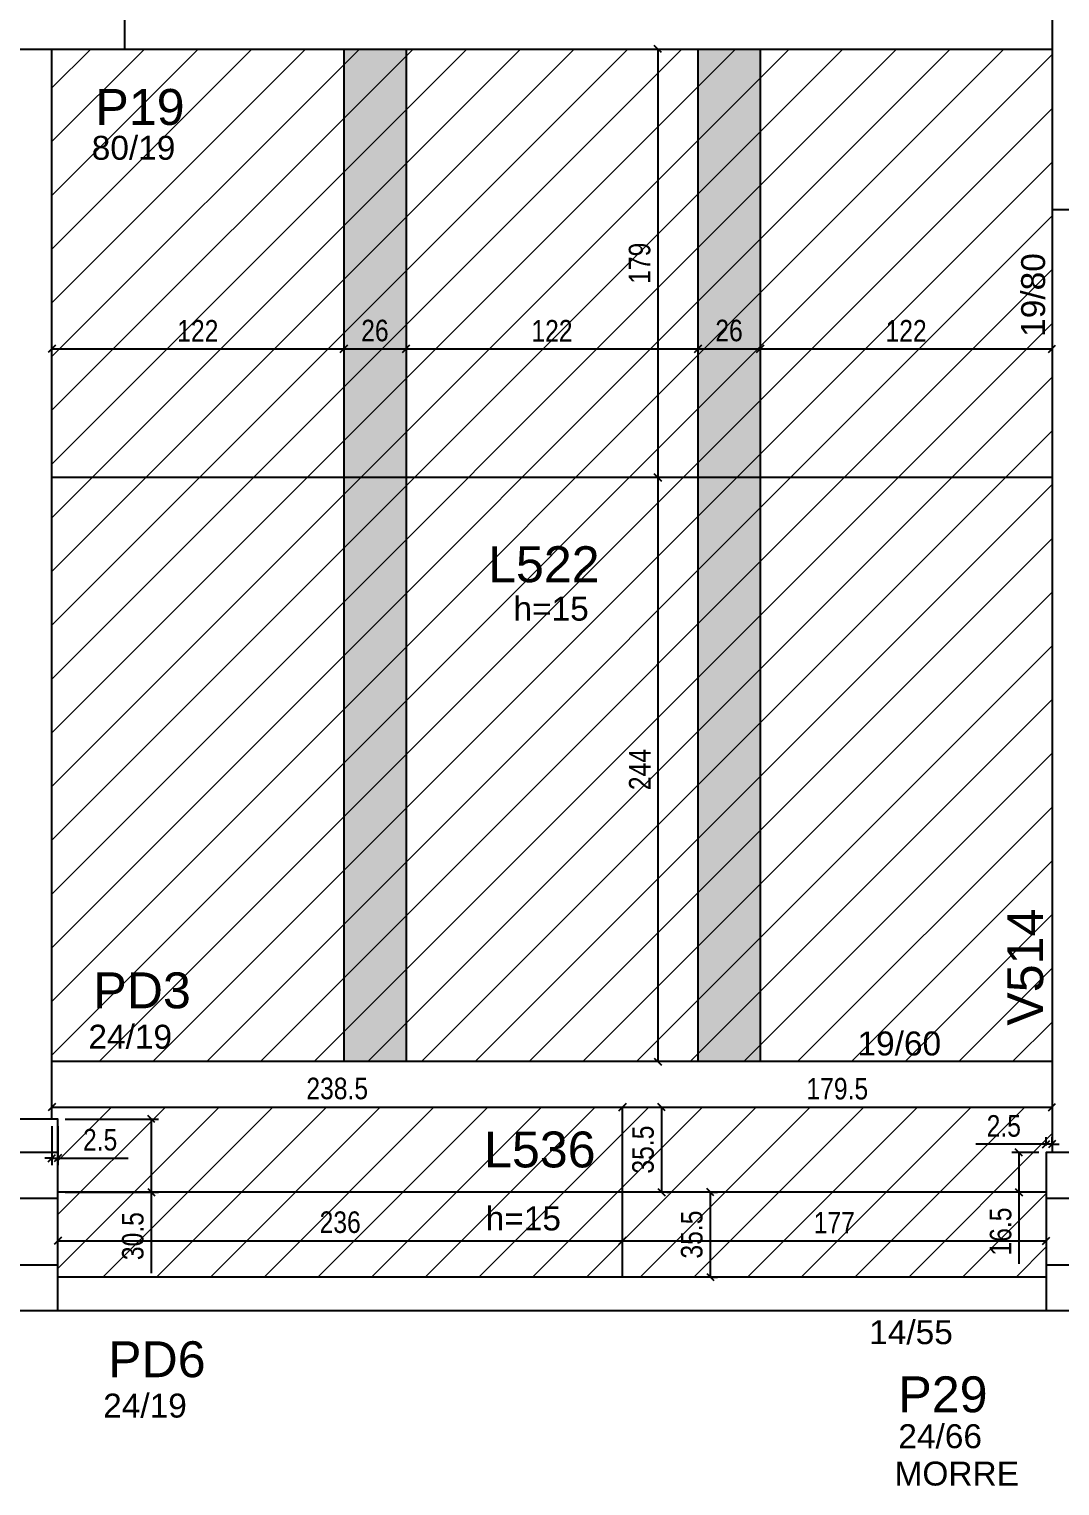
# Model space of a CAD drawing. Header units: millimetres. Extents: x 3536 to 7055, y 911 to 3688.
# Drawn here: x 4042 to 4473, y 2397 to 3005 of the extents above; entities that cross this region are included whole.
import ezdxf

# ---------------------------------------------------------------- set-up
doc = ezdxf.new("R2010")
doc.units = ezdxf.units.MM
for name, color, linetype in [('3', 3, 'Continuous'), ('4', 4, 'Continuous'), ('7', 7, 'Continuous'), ('COTA', 241, 'Continuous'), ('Painéis', 200, 'Continuous')]:
    doc.layers.add(name, color=color, linetype=linetype)
doc.layers.add('Hachura', color=251, linetype='Continuous', lineweight=9)
doc.layers.add('REAPROVEITAMENTO', color=251, linetype='Continuous', lineweight=9)
doc.styles.add('COTA TECNICA-50', font='techl___.ttf', dxfattribs={"height": 9})
doc.styles.get("Standard").update_dxf_attribs({"font": 'arial.ttf'})
doc.dimstyles.new('COTA PAINEL-50', dxfattribs={"dimtxt": 9, "dimasz": 3, "dimexe": 3, "dimexo": 3, "dimgap": 3, "dimtad": 1, "dimdec": 1, "dimzin": 12, "dimdsep": 46, "dimtxsty": 'COTA TECNICA-50', "dimblk1": 'OBLIQUE', "dimblk2": 'OBLIQUE', "dimsah": 1, "dimcen": 0.9, "dimclrd": 4, "dimclre": 4, "dimclrt": 240, "dimadec": 1, "dimazin": 3, "dimtfac": 1, "dimtdec": 1, "dimtmove": 0, "dimatfit": 3, "dimfxl": 1, "dimtolj": 1, "dimtzin": 12, "dimarcsym": 0})

# ---------------------------------------------------------------- blocks, each defined once
blk = doc.blocks.new('_Oblique')
at = {"color": 0, "linetype": 'ByBlock', "lineweight": -2}
blk.add_line((-0.5, -0.5), (0.5, 0.5), dxfattribs=at)
blk = doc.blocks.new('*D108')
at = {"layer": 'COTA', "color": 4, "lineweight": -2, "transparency": 16777216}
blk.add_line((4051.72, 2871.69), (4173.73, 2871.69), dxfattribs=at)
at = {"layer": 'Defpoints', "color": 0, "transparency": 16777216}
for p in [(4051.72, 2871.69), (4173.73, 2871.69), (4173.73, 2871.69)]:
    blk.add_point(p, dxfattribs=at)
at = {"layer": 'COTA', "color": 4, "lineweight": -2, "transparency": 16777216, "xscale": 3, "yscale": 3, "zscale": 3, "rotation": 180}
blk.add_blockref('_Oblique', (4051.72, 2871.69), dxfattribs=at)
at = {"layer": 'COTA', "color": 4, "lineweight": -2, "transparency": 16777216, "xscale": 3, "yscale": 3, "zscale": 3}
blk.add_blockref('_Oblique', (4173.73, 2871.69), dxfattribs=at)
at = {"layer": 'COTA', "color": 240, "transparency": 16777216, "insert": (4112.72, 2879.24), "char_height": 9, "attachment_point": 5, "style": 'COTA TECNICA-50'}
blk.add_mtext('\\A1;122', dxfattribs=at)
blk = doc.blocks.new('*D109')
at = {"layer": 'COTA', "color": 4, "lineweight": -2, "transparency": 16777216}
blk.add_line((4173.73, 2871.69), (4199.73, 2871.69), dxfattribs=at)
at = {"layer": 'Defpoints', "color": 0, "transparency": 16777216}
for p in [(4173.73, 2871.69), (4199.73, 2871.69), (4199.73, 2871.69)]:
    blk.add_point(p, dxfattribs=at)
at = {"layer": 'COTA', "color": 4, "lineweight": -2, "transparency": 16777216, "xscale": 3, "yscale": 3, "zscale": 3, "rotation": 180}
blk.add_blockref('_Oblique', (4173.73, 2871.69), dxfattribs=at)
at = {"layer": 'COTA', "color": 4, "lineweight": -2, "transparency": 16777216, "xscale": 3, "yscale": 3, "zscale": 3}
blk.add_blockref('_Oblique', (4199.73, 2871.69), dxfattribs=at)
at = {"layer": 'COTA', "color": 240, "transparency": 16777216, "insert": (4186.73, 2879.28), "char_height": 9, "attachment_point": 5, "style": 'COTA TECNICA-50'}
blk.add_mtext('\\A1;26', dxfattribs=at)
blk = doc.blocks.new('*D110')
at = {"layer": 'COTA', "color": 4, "lineweight": -2, "transparency": 16777216}
blk.add_line((4199.73, 2871.69), (4321.73, 2871.69), dxfattribs=at)
at = {"layer": 'Defpoints', "color": 0, "transparency": 16777216}
for p in [(4199.73, 2871.69), (4321.73, 2871.69), (4321.73, 2871.69)]:
    blk.add_point(p, dxfattribs=at)
at = {"layer": 'COTA', "color": 4, "lineweight": -2, "transparency": 16777216, "xscale": 3, "yscale": 3, "zscale": 3, "rotation": 180}
blk.add_blockref('_Oblique', (4199.73, 2871.69), dxfattribs=at)
at = {"layer": 'COTA', "color": 4, "lineweight": -2, "transparency": 16777216, "xscale": 3, "yscale": 3, "zscale": 3}
blk.add_blockref('_Oblique', (4321.73, 2871.69), dxfattribs=at)
at = {"layer": 'COTA', "color": 240, "transparency": 16777216, "insert": (4260.73, 2879.24), "char_height": 9, "attachment_point": 5, "style": 'COTA TECNICA-50'}
blk.add_mtext('\\A1;122', dxfattribs=at)
blk = doc.blocks.new('*D111')
at = {"layer": 'COTA', "color": 4, "lineweight": -2, "transparency": 16777216}
blk.add_line((4321.73, 2871.69), (4347.73, 2871.69), dxfattribs=at)
at = {"layer": 'Defpoints', "color": 0, "transparency": 16777216}
for p in [(4321.73, 2871.69), (4347.73, 2871.69), (4347.73, 2871.69)]:
    blk.add_point(p, dxfattribs=at)
at = {"layer": 'COTA', "color": 4, "lineweight": -2, "transparency": 16777216, "xscale": 3, "yscale": 3, "zscale": 3, "rotation": 180}
blk.add_blockref('_Oblique', (4321.73, 2871.69), dxfattribs=at)
at = {"layer": 'COTA', "color": 4, "lineweight": -2, "transparency": 16777216, "xscale": 3, "yscale": 3, "zscale": 3}
blk.add_blockref('_Oblique', (4347.73, 2871.69), dxfattribs=at)
at = {"layer": 'COTA', "color": 240, "transparency": 16777216, "insert": (4334.73, 2879.28), "char_height": 9, "attachment_point": 5, "style": 'COTA TECNICA-50'}
blk.add_mtext('\\A1;26', dxfattribs=at)
blk = doc.blocks.new('*D112')
at = {"layer": 'COTA', "color": 4, "lineweight": -2, "transparency": 16777216}
blk.add_line((4347.73, 2871.69), (4469.72, 2871.69), dxfattribs=at)
at = {"layer": 'Defpoints', "color": 0, "transparency": 16777216}
for p in [(4347.73, 2871.69), (4469.72, 2871.69), (4469.72, 2871.69)]:
    blk.add_point(p, dxfattribs=at)
at = {"layer": 'COTA', "color": 4, "lineweight": -2, "transparency": 16777216, "xscale": 3, "yscale": 3, "zscale": 3, "rotation": 180}
blk.add_blockref('_Oblique', (4347.73, 2871.69), dxfattribs=at)
at = {"layer": 'COTA', "color": 4, "lineweight": -2, "transparency": 16777216, "xscale": 3, "yscale": 3, "zscale": 3}
blk.add_blockref('_Oblique', (4469.72, 2871.69), dxfattribs=at)
at = {"layer": 'COTA', "color": 240, "transparency": 16777216, "insert": (4408.72, 2879.24), "char_height": 9, "attachment_point": 5, "style": 'COTA TECNICA-50'}
blk.add_mtext('\\A1;122', dxfattribs=at)
blk = doc.blocks.new('*D113')
at = {"layer": 'COTA', "color": 4, "lineweight": -2, "transparency": 16777216}
blk.add_line((4304.98, 2996.94), (4304.98, 2817.94), dxfattribs=at)
at = {"layer": 'Defpoints', "color": 0, "transparency": 16777216}
for p in [(4304.98, 2996.94), (4304.98, 2817.94), (4304.98, 2817.94)]:
    blk.add_point(p, dxfattribs=at)
at = {"layer": 'COTA', "color": 4, "lineweight": -2, "transparency": 16777216, "xscale": 3, "yscale": 3, "zscale": 3}
for p, rotation in [((4304.98, 2996.94), 90), ((4304.98, 2817.94), 270)]:
    blk.add_blockref('_Oblique', p, dxfattribs=dict(at, rotation=rotation))
at = {"layer": 'COTA', "color": 240, "transparency": 16777216, "insert": (4297.39, 2907.44), "char_height": 9, "attachment_point": 5, "rotation": 90, "style": 'COTA TECNICA-50'}
blk.add_mtext('\\A1;179', dxfattribs=at)
blk = doc.blocks.new('*D114')
at = {"layer": 'COTA', "color": 4, "lineweight": -2, "transparency": 16777216}
blk.add_line((4304.98, 2817.94), (4304.98, 2573.94), dxfattribs=at)
at = {"layer": 'Defpoints', "color": 0, "transparency": 16777216}
for p in [(4304.98, 2817.94), (4304.98, 2573.94), (4304.98, 2573.94)]:
    blk.add_point(p, dxfattribs=at)
at = {"layer": 'COTA', "color": 4, "lineweight": -2, "transparency": 16777216, "xscale": 3, "yscale": 3, "zscale": 3}
for p, rotation in [((4304.98, 2817.94), 90), ((4304.98, 2573.94), 270)]:
    blk.add_blockref('_Oblique', p, dxfattribs=dict(at, rotation=rotation))
at = {"layer": 'COTA', "color": 240, "transparency": 16777216, "insert": (4297.41, 2695.94), "char_height": 9, "attachment_point": 5, "rotation": 90, "style": 'COTA TECNICA-50'}
blk.add_mtext('\\A1;244', dxfattribs=at)
blk = doc.blocks.new('*D136')
at = {"layer": 'COTA', "color": 4, "lineweight": -2, "transparency": 16777216}
blk.add_line((4054.22, 2499.1), (4290.22, 2499.1), dxfattribs=at)
at = {"layer": 'Defpoints', "color": 0, "transparency": 16777216}
for p in [(4054.22, 2499.1), (4290.22, 2499.1), (4290.22, 2499.1)]:
    blk.add_point(p, dxfattribs=at)
at = {"layer": 'COTA', "color": 4, "lineweight": -2, "transparency": 16777216, "xscale": 3, "yscale": 3, "zscale": 3, "rotation": 180}
blk.add_blockref('_Oblique', (4054.22, 2499.1), dxfattribs=at)
at = {"layer": 'COTA', "color": 4, "lineweight": -2, "transparency": 16777216, "xscale": 3, "yscale": 3, "zscale": 3}
blk.add_blockref('_Oblique', (4290.22, 2499.1), dxfattribs=at)
at = {"layer": 'COTA', "color": 240, "transparency": 16777216, "insert": (4172.22, 2506.8), "char_height": 9, "attachment_point": 5, "style": 'COTA TECNICA-50'}
blk.add_mtext('\\A1;236', dxfattribs=at)
blk = doc.blocks.new('*D137')
at = {"layer": 'COTA', "color": 4, "lineweight": -2, "transparency": 16777216}
blk.add_line((4290.22, 2499.1), (4467.22, 2499.1), dxfattribs=at)
at = {"layer": 'Defpoints', "color": 0, "transparency": 16777216}
for p in [(4290.22, 2499.1), (4467.22, 2499.1), (4467.22, 2499.1)]:
    blk.add_point(p, dxfattribs=at)
at = {"layer": 'COTA', "color": 4, "lineweight": -2, "transparency": 16777216, "xscale": 3, "yscale": 3, "zscale": 3, "rotation": 180}
blk.add_blockref('_Oblique', (4290.22, 2499.1), dxfattribs=at)
at = {"layer": 'COTA', "color": 4, "lineweight": -2, "transparency": 16777216, "xscale": 3, "yscale": 3, "zscale": 3}
blk.add_blockref('_Oblique', (4467.22, 2499.1), dxfattribs=at)
at = {"layer": 'COTA', "color": 240, "transparency": 16777216, "insert": (4378.72, 2506.66), "char_height": 9, "attachment_point": 5, "style": 'COTA TECNICA-50'}
blk.add_mtext('\\A1;177', dxfattribs=at)
blk = doc.blocks.new('*D138')
at = {"layer": 'COTA', "color": 4, "lineweight": -2, "transparency": 16777216}
for p, q in [((4306.5, 2554.94), (4306.5, 2519.44)), ((4308.75, 2554.94), (4309.5, 2554.94)), ((4308.75, 2519.44), (4309.5, 2519.44))]:
    blk.add_line(p, q, dxfattribs=at)
at = {"layer": 'Defpoints', "color": 0, "transparency": 16777216}
for p in [(4305.75, 2554.94), (4305.75, 2519.44), (4306.5, 2519.44)]:
    blk.add_point(p, dxfattribs=at)
at = {"layer": 'COTA', "color": 4, "lineweight": -2, "transparency": 16777216, "xscale": 3, "yscale": 3, "zscale": 3}
for p, rotation in [((4306.5, 2554.94), 90), ((4306.5, 2519.44), 270)]:
    blk.add_blockref('_Oblique', p, dxfattribs=dict(at, rotation=rotation))
at = {"layer": 'COTA', "color": 240, "transparency": 16777216, "insert": (4298.81, 2537.19), "char_height": 9, "attachment_point": 5, "rotation": 90, "style": 'COTA TECNICA-50'}
blk.add_mtext('\\A1;35.5', dxfattribs=at)
blk = doc.blocks.new('*D139')
at = {"layer": 'COTA', "color": 4, "lineweight": -2, "transparency": 16777216}
for p, q in [((4326.88, 2519.44), (4326.88, 2483.94)), ((4327.99, 2519.44), (4329.88, 2519.44)), ((4327.99, 2483.94), (4329.88, 2483.94))]:
    blk.add_line(p, q, dxfattribs=at)
at = {"layer": 'Defpoints', "color": 0, "transparency": 16777216}
for p in [(4324.99, 2519.44), (4324.99, 2483.94), (4326.88, 2483.94)]:
    blk.add_point(p, dxfattribs=at)
at = {"layer": 'COTA', "color": 4, "lineweight": -2, "transparency": 16777216, "xscale": 3, "yscale": 3, "zscale": 3}
for p, rotation in [((4326.88, 2519.44), 90), ((4326.88, 2483.94), 270)]:
    blk.add_blockref('_Oblique', p, dxfattribs=dict(at, rotation=rotation))
at = {"layer": 'COTA', "color": 240, "transparency": 16777216, "insert": (4319.18, 2501.69), "char_height": 9, "attachment_point": 5, "rotation": 90, "style": 'COTA TECNICA-50'}
blk.add_mtext('\\A1;35.5', dxfattribs=at)
blk = doc.blocks.new('*D252')
at = {"layer": 'COTA', "color": 4, "lineweight": -2, "transparency": 16777216}
blk.add_line((4051.72, 2554.94), (4290.22, 2554.94), dxfattribs=at)
at = {"layer": 'Defpoints', "color": 0, "transparency": 16777216}
for p in [(4051.72, 2554.94), (4290.22, 2554.94), (4290.22, 2554.94)]:
    blk.add_point(p, dxfattribs=at)
at = {"layer": 'COTA', "color": 4, "lineweight": -2, "transparency": 16777216, "xscale": 3, "yscale": 3, "zscale": 3, "rotation": 180}
blk.add_blockref('_Oblique', (4051.72, 2554.94), dxfattribs=at)
at = {"layer": 'COTA', "color": 4, "lineweight": -2, "transparency": 16777216, "xscale": 3, "yscale": 3, "zscale": 3}
blk.add_blockref('_Oblique', (4290.22, 2554.94), dxfattribs=at)
at = {"layer": 'COTA', "color": 240, "transparency": 16777216, "insert": (4170.97, 2562.66), "char_height": 9, "attachment_point": 5, "style": 'COTA TECNICA-50'}
blk.add_mtext('\\A1;238.5', dxfattribs=at)
blk = doc.blocks.new('*D140')
at = {"layer": 'COTA', "color": 4, "lineweight": -2, "transparency": 16777216}
blk.add_line((4290.22, 2554.94), (4469.72, 2554.94), dxfattribs=at)
at = {"layer": 'Defpoints', "color": 0, "transparency": 16777216}
for p in [(4290.22, 2554.94), (4469.72, 2554.94), (4469.72, 2554.94)]:
    blk.add_point(p, dxfattribs=at)
at = {"layer": 'COTA', "color": 4, "lineweight": -2, "transparency": 16777216, "xscale": 3, "yscale": 3, "zscale": 3, "rotation": 180}
blk.add_blockref('_Oblique', (4290.22, 2554.94), dxfattribs=at)
at = {"layer": 'COTA', "color": 4, "lineweight": -2, "transparency": 16777216, "xscale": 3, "yscale": 3, "zscale": 3}
blk.add_blockref('_Oblique', (4469.72, 2554.94), dxfattribs=at)
at = {"layer": 'COTA', "color": 240, "transparency": 16777216, "insert": (4379.97, 2562.57), "char_height": 9, "attachment_point": 5, "style": 'COTA TECNICA-50'}
blk.add_mtext('\\A1;179.5', dxfattribs=at)
blk = doc.blocks.new('*D141')
at = {"layer": 'COTA', "color": 4, "lineweight": -2, "transparency": 16777216}
for p, q in [((4467.22, 2539.42), (4437.86, 2539.42)), ((4467.22, 2538.94), (4467.22, 2542.42)), ((4469.72, 2539.42), (4467.22, 2539.42)), ((4469.72, 2538.94), (4469.72, 2542.42)), ((4469.72, 2539.42), (4472.72, 2539.42))]:
    blk.add_line(p, q, dxfattribs=at)
at = {"layer": 'Defpoints', "color": 0, "transparency": 16777216}
for p in [(4467.22, 2539.42), (4467.22, 2535.94), (4469.72, 2535.94)]:
    blk.add_point(p, dxfattribs=at)
at = {"layer": 'COTA', "color": 4, "lineweight": -2, "transparency": 16777216, "xscale": 3, "yscale": 3, "zscale": 3}
blk.add_blockref('_Oblique', (4467.22, 2539.42), dxfattribs=at)
at = {"layer": 'COTA', "color": 4, "lineweight": -2, "transparency": 16777216, "xscale": 3, "yscale": 3, "zscale": 3, "rotation": 180}
blk.add_blockref('_Oblique', (4469.72, 2539.42), dxfattribs=at)
at = {"layer": 'COTA', "color": 240, "transparency": 16777216, "insert": (4449.54, 2547.02), "char_height": 9, "attachment_point": 5, "style": 'COTA TECNICA-50'}
blk.add_mtext('\\A1;2.5', dxfattribs=at)
blk = doc.blocks.new('*D253')
at = {"layer": 'COTA', "color": 4, "lineweight": -2, "transparency": 16777216}
for p, q in [((4464.22, 2535.94), (4452.86, 2535.94)), ((4455.86, 2535.94), (4455.86, 2519.44)), ((4464.22, 2519.44), (4452.86, 2519.44)), ((4455.86, 2519.44), (4455.86, 2489.47))]:
    blk.add_line(p, q, dxfattribs=at)
at = {"layer": 'Defpoints', "color": 0, "transparency": 16777216}
for p in [(4467.22, 2535.94), (4455.86, 2519.44), (4467.22, 2519.44)]:
    blk.add_point(p, dxfattribs=at)
at = {"layer": 'COTA', "color": 4, "lineweight": -2, "transparency": 16777216, "xscale": 3, "yscale": 3, "zscale": 3}
for p, rotation in [((4455.86, 2535.94), 90), ((4455.86, 2519.44), 270)]:
    blk.add_blockref('_Oblique', p, dxfattribs=dict(at, rotation=rotation))
at = {"layer": 'COTA', "color": 240, "transparency": 16777216, "insert": (4448.26, 2502.96), "char_height": 9, "attachment_point": 5, "rotation": 90, "style": 'COTA TECNICA-50'}
blk.add_mtext('\\A1;16.5', dxfattribs=at)
blk = doc.blocks.new('*D148')
at = {"layer": 'COTA', "color": 4, "lineweight": -2, "transparency": 16777216}
for p, q in [((4051.72, 2546.94), (4051.72, 2530.64)), ((4054.22, 2546.94), (4054.22, 2530.64)), ((4051.72, 2533.64), (4048.72, 2533.64)), ((4051.72, 2533.64), (4054.22, 2533.64)), ((4054.22, 2533.64), (4083.58, 2533.64))]:
    blk.add_line(p, q, dxfattribs=at)
at = {"layer": 'Defpoints', "color": 0, "transparency": 16777216}
for p in [(4051.72, 2549.94), (4054.22, 2549.94), (4054.22, 2533.64)]:
    blk.add_point(p, dxfattribs=at)
at = {"layer": 'COTA', "color": 4, "lineweight": -2, "transparency": 16777216, "xscale": 3, "yscale": 3, "zscale": 3}
blk.add_blockref('_Oblique', (4051.72, 2533.64), dxfattribs=at)
at = {"layer": 'COTA', "color": 4, "lineweight": -2, "transparency": 16777216, "xscale": 3, "yscale": 3, "zscale": 3, "rotation": 180}
blk.add_blockref('_Oblique', (4054.22, 2533.64), dxfattribs=at)
at = {"layer": 'COTA', "color": 240, "transparency": 16777216, "insert": (4071.9, 2541.24), "char_height": 9, "attachment_point": 5, "style": 'COTA TECNICA-50'}
blk.add_mtext('\\A1;2.5', dxfattribs=at)
blk = doc.blocks.new('*D256')
at = {"layer": 'COTA', "color": 4, "lineweight": -2, "transparency": 16777216}
for p, q in [((4057.22, 2549.94), (4096.29, 2549.94)), ((4093.29, 2549.94), (4093.29, 2519.44)), ((4057.22, 2519.44), (4096.29, 2519.44)), ((4093.29, 2519.44), (4093.29, 2485.61))]:
    blk.add_line(p, q, dxfattribs=at)
at = {"layer": 'Defpoints', "color": 0, "transparency": 16777216}
for p in [(4054.22, 2549.94), (4054.22, 2519.44), (4093.29, 2519.44)]:
    blk.add_point(p, dxfattribs=at)
at = {"layer": 'COTA', "color": 4, "lineweight": -2, "transparency": 16777216, "xscale": 3, "yscale": 3, "zscale": 3}
for p, rotation in [((4093.29, 2549.94), 90), ((4093.29, 2519.44), 270)]:
    blk.add_blockref('_Oblique', p, dxfattribs=dict(at, rotation=rotation))
at = {"layer": 'COTA', "color": 240, "transparency": 16777216, "insert": (4085.59, 2501.03), "char_height": 9, "attachment_point": 5, "rotation": 90, "style": 'COTA TECNICA-50'}
blk.add_mtext('\\A1;30.5', dxfattribs=at)

msp = doc.modelspace()

# ---------------------------------------------------------------- hatches: boundary and pattern name
at = {"layer": 'Hachura', "linetype": 'ByBlock'}
h = msp.add_hatch(color=256, dxfattribs=at)
h.dxf.hatch_style = 1
h.paths.add_polyline_path([(4173.73, 2573.94), (4199.73, 2573.94), (4199.73, 2996.94), (4173.73, 2996.94)])
h = msp.add_hatch(color=256, dxfattribs=at)
h.dxf.hatch_style = 1
h.paths.add_polyline_path([(4321.73, 2573.94), (4347.73, 2573.94), (4347.73, 2996.94), (4321.73, 2996.94)])
at = {"layer": 'REAPROVEITAMENTO', "linetype": 'ByBlock'}
h = msp.add_hatch(dxfattribs=at)
h.set_pattern_fill('ANSI31', color=256, scale=5, style=2)
h.set_pattern_definition([(45, (-2486.02, 820.824), (-11.22532, 11.22532), [])])
h.paths.add_polyline_path([(4469.72, 2573.94), (4051.74, 2573.94), (4051.74, 2996.94), (4469.72, 2996.94)])
h = msp.add_hatch(dxfattribs=at)
h.set_pattern_fill('ANSI31', color=256, scale=5, style=2)
h.set_pattern_definition([(45, (-2365.038, 378.824), (-11.22532, 11.22532), [])])
h.paths.add_polyline_path([(4469.53, 2535.94), (4467.03, 2535.94), (4467.22, 2483.94), (4054.22, 2483.94), (4054.22, 2554.94), (4469.72, 2554.94)])

# ---------------------------------------------------------------- linework, layer by layer
at = {"layer": '3', "linetype": 'Continuous'}
for points in [[(4051.72, 2554.94), (4051.72, 2996.94)], [(4082.22, 2996.94), (4469.72, 2996.94)], [(4469.72, 2929.94), (4469.72, 2554.94)], [(4469.72, 2573.94), (4051.72, 2573.94)], [(4051.72, 2554.94), (4469.72, 2554.94)], [(4051.72, 2549.94), (4051.72, 2554.94)], [(4469.72, 2554.94), (4469.72, 2535.94)], [(4467.22, 2483.94), (4054.22, 2483.94)], [(4054.22, 2469.94), (4467.22, 2469.94)]]:
    msp.add_lwpolyline(points, dxfattribs=at)
at = {"layer": '7', "linetype": 'Continuous'}
for points in [[(4002.22, 2996.94), (4082.22, 2996.94), (4082.22, 3015.94), (4002.22, 3015.94), (4002.22, 2996.94)], [(4469.72, 2929.94), (4488.72, 2929.94), (4488.72, 3015.94), (4469.72, 3015.94), (4469.72, 2929.94)], [(4030.22, 2469.94), (4054.22, 2469.94), (4054.22, 2549.94), (4030.22, 2549.94), (4030.22, 2469.94)], [(4030.22, 2516.94), (4054.22, 2516.94), (4054.22, 2535.94), (4030.22, 2535.94), (4030.22, 2516.94)], [(4467.22, 2469.94), (4491.22, 2469.94), (4491.22, 2535.94), (4467.22, 2535.94), (4467.22, 2469.94)], [(4467.22, 2516.94), (4491.22, 2516.94), (4491.22, 2535.94), (4467.22, 2535.94), (4467.22, 2516.94)], [(4030.22, 2469.94), (4054.22, 2469.94), (4054.22, 2488.94), (4030.22, 2488.94), (4030.22, 2469.94)], [(4467.22, 2469.94), (4491.22, 2469.94), (4491.22, 2488.94), (4467.22, 2488.94), (4467.22, 2469.94)]]:
    msp.add_lwpolyline(points, dxfattribs=at)
at = {"layer": 'Painéis'}
for p, q in [((4173.73, 2996.94), (4173.73, 2573.94)), ((4199.73, 2996.94), (4199.73, 2573.94)), ((4321.73, 2996.94), (4321.73, 2573.94)), ((4347.73, 2996.94), (4347.73, 2573.94)), ((4469.63, 2817.94), (4051.63, 2817.94)), ((4290.22, 2483.94), (4290.22, 2554.94)), ((4467.22, 2519.44), (4054.22, 2519.44))]:
    msp.add_line(p, q, dxfattribs=at)

# ---------------------------------------------------------------- texts
at = {"layer": '3', "linetype": 'Continuous'}
for s, p in [('80/19', (4068.39, 2950.67)), ('h=15', (4244.63, 2758.15)), ('24/19', (4067, 2579.34)), ('19/60', (4388.4, 2576.52)), ('h=15', (4233.02, 2503.44)), ('14/55', (4393.3, 2455.91)), ('24/19', (4073.17, 2425.24)), ('24/66', (4405.48, 2412.46)), ('MORRE', (4403.89, 2396.86))]:
    msp.add_text(s, height=10, dxfattribs=at).set_placement(p)
msp.add_text('19/80', height=10, rotation=90, dxfattribs=at).set_placement((4466.79, 2876.7))
at = {"layer": '4', "linetype": 'Continuous'}
for s, p in [('P19', (4069.91, 2965.23)), ('L522', (4234.02, 2774.22)), ('PD3', (4069.04, 2596.21)), ('L536', (4232.34, 2529.74)), ('PD6', (4075.21, 2442.11)), ('P29', (4405.48, 2427.46))]:
    msp.add_text(s, height=15, dxfattribs=at).set_placement(p)
msp.add_text('V514', height=15, rotation=90, dxfattribs=at).set_placement((4465.97, 2588.94))

# ---------------------------------------------------------------- dimensions: what is measured, and where the dimension line sits
at = {"layer": 'COTA'}
for base, p1, p2, angle, picture, middle in [((4304.98, 2817.94), (4304.98, 2996.94), (4304.98, 2817.94), 90, '*D113', (4297.39, 2907.44)), ((4304.98, 2573.94), (4304.98, 2817.94), (4304.98, 2573.94), 90, '*D114', (4297.41, 2695.94)), ((4306.5, 2519.44), (4305.75, 2554.94), (4305.75, 2519.44), 270, '*D138', (4298.81, 2537.19)), ((4093.29, 2519.44), (4054.22, 2549.94), (4054.22, 2519.44), 90, '*D256', (4085.59, 2501.03)), ((4455.86, 2519.44), (4467.22, 2535.94), (4467.22, 2519.44), 90, '*D253', (4448.26, 2502.96)), ((4326.88, 2483.94), (4324.99, 2519.44), (4324.99, 2483.94), 270, '*D139', (4319.18, 2501.69)), ((4290.22, 2499.1), (4054.22, 2499.1), (4290.22, 2499.1), 180, '*D136', (4172.22, 2506.8)), ((4467.22, 2499.1), (4290.22, 2499.1), (4467.22, 2499.1), 180, '*D137', (4378.72, 2506.66))]:
    dim = msp.add_linear_dim(base=base, p1=p1, p2=p2, angle=angle, dimstyle='COTA PAINEL-50', dxfattribs=at)
    dim.commit()
    dim.dimension.update_dxf_attribs({"geometry": picture, "text_midpoint": middle})
for base, p1, p2, picture, middle in [((4173.73, 2871.69), (4051.72, 2871.69), (4173.73, 2871.69), '*D108', (4112.72, 2879.24)), ((4199.73, 2871.69), (4173.73, 2871.69), (4199.73, 2871.69), '*D109', (4186.73, 2879.28)), ((4321.73, 2871.69), (4199.73, 2871.69), (4321.73, 2871.69), '*D110', (4260.73, 2879.24)), ((4347.73, 2871.69), (4321.73, 2871.69), (4347.73, 2871.69), '*D111', (4334.73, 2879.28)), ((4469.72, 2871.69), (4347.73, 2871.69), (4469.72, 2871.69), '*D112', (4408.72, 2879.24))]:
    dim = msp.add_linear_dim(base=base, p1=p1, p2=p2, dimstyle='COTA PAINEL-50', override={"dimtmove": 1}, dxfattribs=at)
    dim.commit()
    dim.dimension.update_dxf_attribs({"geometry": picture, "text_midpoint": middle})
for base, p1, p2, picture, middle in [((4290.22, 2554.94), (4051.72, 2554.94), (4290.22, 2554.94), '*D252', (4170.97, 2562.66)), ((4469.72, 2554.94), (4290.22, 2554.94), (4469.72, 2554.94), '*D140', (4379.97, 2562.57)), ((4054.22, 2533.64), (4051.72, 2549.94), (4054.22, 2549.94), '*D148', (4071.9, 2541.24)), ((4467.22, 2539.42), (4469.72, 2535.94), (4467.22, 2535.94), '*D141', (4449.54, 2547.02))]:
    dim = msp.add_linear_dim(base=base, p1=p1, p2=p2, dimstyle='COTA PAINEL-50', dxfattribs=at)
    dim.commit()
    dim.dimension.update_dxf_attribs({"geometry": picture, "text_midpoint": middle})

doc.saveas('drawing.dxf')
